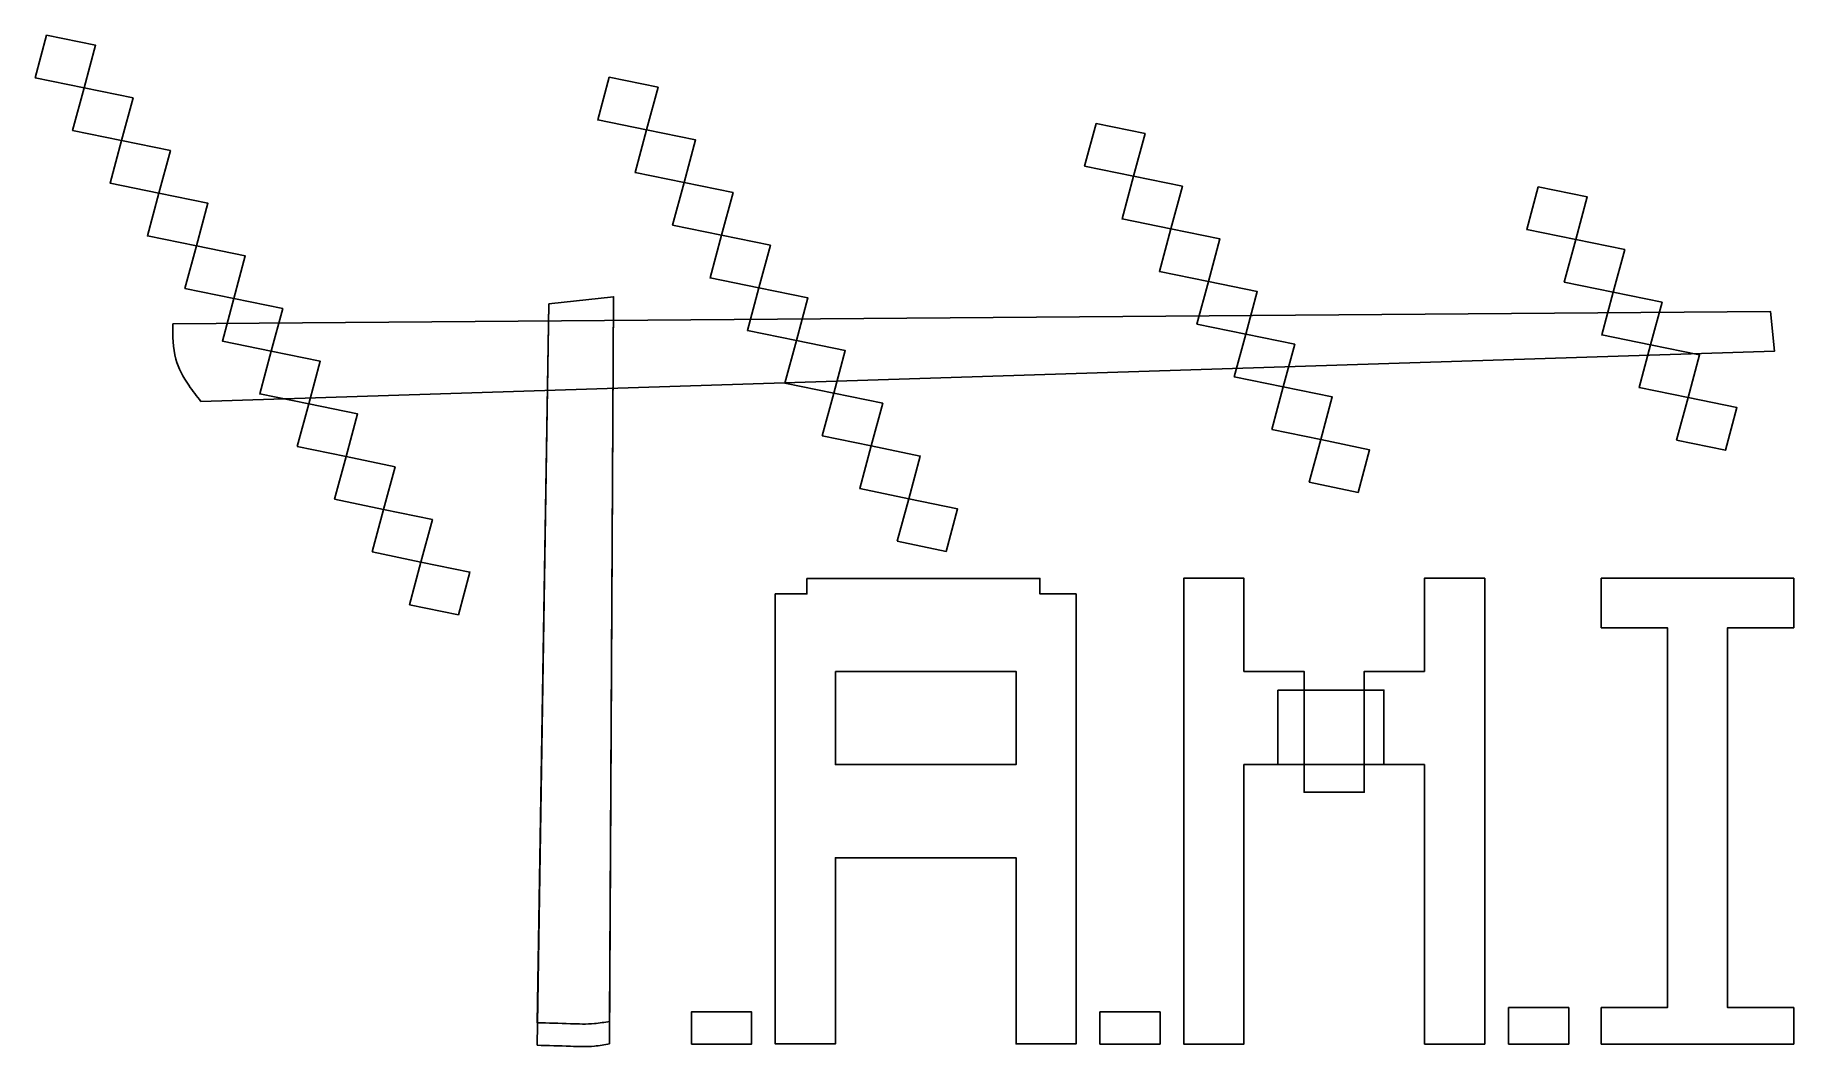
# Model space of a CAD drawing. Extents: x 161 to 351, y 627 to 736.
import ezdxf

# ---------------------------------------------------------------- set-up
doc = ezdxf.new("R2010")
doc.units = 0
doc.layers.add('Layer_1', color=7, linetype='CONTINUOUS')

msp = doc.modelspace()

# ---------------------------------------------------------------- linework, layer by layer
at = {"layer": 'Layer_1', "color": 7}
for points in [[(162.533662, 736.200627), (167.809903, 735.119926), (166.570522, 730.519207), (161.294282, 731.599908), (162.533662, 736.200627)], [(162.533662, 736.200627), (167.809903, 735.119926), (166.570522, 730.519207), (161.294282, 731.599908), (162.533662, 736.200627)], [(166.570522, 730.519207), (171.846762, 729.438505), (170.607382, 724.837781), (165.331142, 725.918482), (166.570522, 730.519207)], [(166.570522, 730.519207), (171.846762, 729.438505), (170.607382, 724.837781), (165.331142, 725.918482), (166.570522, 730.519207)], [(223.199527, 731.669492), (228.475768, 730.588791), (227.236385, 725.988072), (221.960148, 727.068773), (223.199527, 731.669492)], [(223.199527, 731.669492), (228.475768, 730.588791), (227.236385, 725.988072), (221.960148, 727.068773), (223.199527, 731.669492)], [(275.703211, 726.669785), (280.979452, 725.589084), (279.740069, 720.988359), (274.463832, 722.069061), (275.703211, 726.669785)], [(275.703211, 726.669785), (280.979452, 725.589084), (279.740069, 720.988359), (274.463832, 722.069061), (275.703211, 726.669785)], [(170.607382, 724.837786), (175.883622, 723.757085), (174.644242, 719.156361), (169.368002, 720.237062), (170.607382, 724.837786)], [(170.607382, 724.837786), (175.883622, 723.757085), (174.644242, 719.156361), (169.368002, 720.237062), (170.607382, 724.837786)], [(227.23639, 725.988072), (232.512631, 724.90737), (231.273248, 720.306646), (225.997012, 721.387348), (227.23639, 725.988072)], [(227.23639, 725.988072), (232.512631, 724.90737), (231.273248, 720.306646), (225.997012, 721.387348), (227.23639, 725.988072)], [(279.740069, 720.988364), (285.016311, 719.907663), (283.776927, 715.306939), (278.500691, 716.38764), (279.740069, 720.988364)], [(279.740069, 720.988364), (285.016311, 719.907663), (283.776927, 715.306939), (278.500691, 716.38764), (279.740069, 720.988364)], [(174.644242, 719.156365), (179.920482, 718.075664), (178.681102, 713.47494), (173.404861, 714.555641), (174.644242, 719.156365)], [(174.644242, 719.156365), (179.920482, 718.075664), (178.681102, 713.47494), (173.404861, 714.555641), (174.644242, 719.156365)], [(231.273248, 720.306651), (236.54949, 719.22595), (235.310107, 714.625226), (230.03387, 715.705927), (231.273248, 720.306651)], [(231.273248, 720.306651), (236.54949, 719.22595), (235.310107, 714.625226), (230.03387, 715.705927), (231.273248, 720.306651)], [(323.394205, 719.838074), (328.670446, 718.757372), (327.431063, 714.156648), (322.154827, 715.23735), (323.394205, 719.838074)], [(323.394205, 719.838074), (328.670446, 718.757372), (327.431063, 714.156648), (322.154827, 715.23735), (323.394205, 719.838074)], [(283.776927, 715.306939), (289.053169, 714.226238), (287.813786, 709.625513), (282.537549, 710.706215), (283.776927, 715.306939)], [(283.776927, 715.306939), (289.053169, 714.226238), (287.813786, 709.625513), (282.537549, 710.706215), (283.776927, 715.306939)], [(178.681102, 713.47494), (183.957342, 712.394239), (182.717962, 707.793515), (177.441721, 708.874216), (178.681102, 713.47494)], [(178.681102, 713.47494), (183.957342, 712.394239), (182.717962, 707.793515), (177.441721, 708.874216), (178.681102, 713.47494)], [(235.310107, 714.625226), (240.586348, 713.544524), (239.346965, 708.9438), (234.070729, 710.024502), (235.310107, 714.625226)], [(235.310107, 714.625226), (240.586348, 713.544524), (239.346965, 708.9438), (234.070729, 710.024502), (235.310107, 714.625226)], [(327.431063, 714.156653), (332.707305, 713.075952), (331.467922, 708.475228), (326.191685, 709.555929), (327.431063, 714.156653)], [(327.431063, 714.156653), (332.707305, 713.075952), (331.467922, 708.475228), (326.191685, 709.555929), (327.431063, 714.156653)], [(287.813786, 709.625518), (293.090028, 708.544817), (291.850644, 703.944093), (286.574408, 705.024794), (287.813786, 709.625518)], [(287.813786, 709.625518), (293.090028, 708.544817), (291.850644, 703.944093), (286.574408, 705.024794), (287.813786, 709.625518)], [(182.717962, 707.793519), (187.994202, 706.712818), (186.754821, 702.112094), (181.478581, 703.192795), (182.717962, 707.793519)], [(182.717962, 707.793519), (187.994202, 706.712818), (186.754821, 702.112094), (181.478581, 703.192795), (182.717962, 707.793519)], [(223.24428, 629.849204), (223.671862, 707.98742), (216.702367, 707.22457), (215.417611, 629.706365)], [(223.24428, 627.419686), (223.671862, 707.98742), (216.702367, 707.22457), (215.417611, 627.276846)], [(239.346965, 708.943805), (244.623207, 707.863104), (243.383824, 703.26238), (238.107587, 704.343081), (239.346965, 708.943805)], [(239.346965, 708.943805), (244.623207, 707.863104), (243.383824, 703.26238), (238.107587, 704.343081), (239.346965, 708.943805)], [(331.467922, 708.475228), (336.744163, 707.394526), (335.50478, 702.793802), (330.228543, 703.874504), (331.467922, 708.475228)], [(331.467922, 708.475228), (336.744163, 707.394526), (335.50478, 702.793802), (330.228543, 703.874504), (331.467922, 708.475228)], [(179.175124, 696.69292), (348.877981, 702.125996), (348.424904, 706.417619), (176.149984, 705.062582)], [(179.175124, 696.69292), (348.877981, 702.125996), (348.424904, 706.417619), (176.149984, 705.062582)], [(291.850649, 703.944098), (297.126891, 702.863396), (295.887508, 698.262672), (290.611271, 699.343374), (291.850649, 703.944098)], [(291.850649, 703.944098), (297.126891, 702.863396), (295.887508, 698.262672), (290.611271, 699.343374), (291.850649, 703.944098)], [(186.754821, 702.112099), (192.031061, 701.031397), (190.791681, 696.430673), (185.515441, 697.511375), (186.754821, 702.112099)], [(186.754821, 702.112099), (192.031061, 701.031397), (190.791681, 696.430673), (185.515441, 697.511375), (186.754821, 702.112099)], [(243.383829, 703.262385), (248.66007, 702.181683), (247.420687, 697.580959), (242.14445, 698.661661), (243.383829, 703.262385)], [(243.383829, 703.262385), (248.66007, 702.181683), (247.420687, 697.580959), (242.14445, 698.661661), (243.383829, 703.262385)], [(335.504785, 702.793807), (340.781027, 701.713106), (339.541644, 697.112382), (334.265407, 698.193083), (335.504785, 702.793807)], [(335.504785, 702.793807), (340.781027, 701.713106), (339.541644, 697.112382), (334.265407, 698.193083), (335.504785, 702.793807)], [(294.648125, 693.661953), (299.924366, 692.581247), (301.163749, 697.181971), (295.887508, 698.262672), (294.648125, 693.661953)], [(294.648125, 693.661953), (299.924366, 692.581247), (301.163749, 697.181971), (295.887508, 698.262672), (294.648125, 693.661953)], [(179.175124, 696.69292), (179.175124, 696.69292)], [(179.175124, 696.69292), (179.175124, 696.69292)], [(189.5523, 691.829954), (194.828539, 690.749248), (196.067923, 695.349972), (190.79168, 696.430673), (189.5523, 691.829954)], [(189.5523, 691.829954), (194.828539, 690.749248), (196.067923, 695.349972), (190.79168, 696.430673), (189.5523, 691.829954)], [(246.181304, 692.98024), (251.457546, 691.899534), (252.696929, 696.500258), (247.420687, 697.580959), (246.181304, 692.98024)], [(246.181304, 692.98024), (251.457546, 691.899534), (252.696929, 696.500258), (247.420687, 697.580959), (246.181304, 692.98024)], [(338.30226, 692.511662), (343.578502, 691.430956), (344.817885, 696.03168), (339.541644, 697.112382), (338.30226, 692.511662)], [(338.30226, 692.511662), (343.578502, 691.430956), (344.817885, 696.03168), (339.541644, 697.112382), (338.30226, 692.511662)], [(299.924366, 692.581252), (305.200608, 691.50055), (303.961225, 686.899826), (298.684988, 687.980528), (299.924366, 692.581252)], [(299.924366, 692.581252), (305.200608, 691.50055), (303.961225, 686.899826), (298.684988, 687.980528), (299.924366, 692.581252)], [(194.828539, 690.749253), (200.104781, 689.668551), (198.865403, 685.067827), (193.589161, 686.148529), (194.828539, 690.749253)], [(194.828539, 690.749253), (200.104781, 689.668551), (198.865403, 685.067827), (193.589161, 686.148529), (194.828539, 690.749253)], [(251.457546, 691.899539), (256.733787, 690.818837), (255.494404, 686.218113), (250.218167, 687.298815), (251.457546, 691.899539)], [(251.457546, 691.899539), (256.733787, 690.818837), (255.494404, 686.218113), (250.218167, 687.298815), (251.457546, 691.899539)], [(197.62602, 680.467108), (202.902261, 679.386402), (204.141639, 683.987126), (198.865398, 685.067827), (197.62602, 680.467108)], [(197.62602, 680.467108), (202.902261, 679.386402), (204.141639, 683.987126), (198.865398, 685.067827), (197.62602, 680.467108)], [(254.255021, 681.617394), (259.531262, 680.536688), (260.770646, 685.137412), (255.494404, 686.218113), (254.255021, 681.617394)], [(254.255021, 681.617394), (259.531262, 680.536688), (260.770646, 685.137412), (255.494404, 686.218113), (254.255021, 681.617394)], [(202.902261, 679.386412), (208.178503, 678.30571), (206.93912, 673.704986), (201.662878, 674.785688), (202.902261, 679.386412)], [(202.902261, 679.386412), (208.178503, 678.30571), (206.93912, 673.704986), (201.662878, 674.785688), (202.902261, 679.386412)], [(244.522723, 677.616471), (244.522723, 675.941467), (241.09772, 675.941467), (241.09772, 627.416468), (247.597722, 627.416468), (247.597722, 647.491468), (267.072721, 647.491468), (267.072721, 627.416468), (273.547721, 627.416468), (273.547721, 675.941467), (269.647721, 675.941467), (269.647721, 677.616471), (244.522723, 677.616471), (244.522723, 677.616471)], [(244.522723, 677.616471), (244.522723, 675.941467), (241.09772, 675.941467), (241.09772, 627.416468), (247.597722, 627.416468), (247.597722, 647.491468), (267.072721, 647.491468), (267.072721, 627.416468), (273.547721, 627.416468), (273.547721, 675.941467), (269.647721, 675.941467), (269.647721, 677.616471), (244.522723, 677.616471), (244.522723, 677.616471)], [(291.645844, 657.540165), (298.138174, 657.540165), (298.138174, 654.55904), (304.628553, 654.55904), (304.628553, 657.540165), (298.138174, 657.540165), (298.138174, 667.58463), (291.645844, 667.58463), (291.645844, 677.628955), (285.153422, 677.628955), (285.153422, 627.410214), (291.645844, 627.410214), (291.645844, 657.540165)], [(291.645844, 657.540165), (298.138174, 657.540165), (298.138174, 654.55904), (304.628553, 654.55904), (304.628553, 657.540165), (298.138174, 657.540165), (298.138174, 667.58463), (291.645844, 667.58463), (291.645844, 677.628955), (285.153422, 677.628955), (285.153422, 627.410214), (291.645844, 627.410214), (291.645844, 657.540165)], [(311.120882, 627.410214), (317.613216, 627.410214), (317.613216, 677.628955), (311.120882, 677.628955), (311.120882, 667.58463), (304.628553, 667.58463), (304.628553, 657.540165), (311.120882, 657.540165), (311.120882, 627.410214)], [(311.120882, 627.410214), (317.613216, 627.410214), (317.613216, 677.628955), (311.120882, 677.628955), (311.120882, 667.58463), (304.628553, 667.58463), (304.628553, 657.540165), (311.120882, 657.540165), (311.120882, 627.410214)], [(330.188694, 672.291274), (337.324008, 672.291274), (337.324008, 631.335884), (330.188694, 631.335884), (330.188694, 627.410214), (350.949609, 627.410214), (350.949609, 631.335884), (343.814387, 631.335884), (343.814387, 672.291274), (350.949609, 672.291274), (350.949609, 677.628955), (330.188694, 677.628955), (330.188694, 672.291274)], [(330.188694, 672.291274), (337.324008, 672.291274), (337.324008, 631.335884), (330.188694, 631.335884), (330.188694, 627.410214), (350.949609, 627.410214), (350.949609, 631.335884), (343.814387, 631.335884), (343.814387, 672.291274), (350.949609, 672.291274), (350.949609, 677.628955), (330.188694, 677.628955), (330.188694, 672.291274)], [(247.597722, 667.591469), (267.072721, 667.591469), (267.072721, 657.541466), (247.597722, 657.541466), (247.597722, 667.591469), (247.597722, 667.591469)], [(247.597722, 667.591469), (267.072721, 667.591469), (267.072721, 657.541466), (247.597722, 657.541466), (247.597722, 667.591469), (247.597722, 667.591469)], [(295.290519, 665.575738), (306.74141, 665.575738), (306.74141, 657.549636), (295.290519, 657.549636), (295.290519, 665.575738)], [(295.290519, 665.575738), (306.74141, 665.575738), (306.74141, 657.549636), (295.290519, 657.549636), (295.290519, 665.575738)], [(223.24428, 629.849204), (223.24428, 629.849204)], [(232.059584, 627.410214), (238.551914, 627.410214), (238.551914, 630.865259), (232.059584, 630.865259), (232.059584, 627.410214)], [(232.059584, 627.410214), (238.551914, 627.410214), (238.551914, 630.865259), (232.059584, 630.865259), (232.059584, 627.410214)], [(276.119859, 627.410214), (282.612281, 627.410214), (282.612281, 630.865259), (276.119859, 630.865259), (276.119859, 627.410214)], [(276.119859, 627.410214), (282.612281, 627.410214), (282.612281, 630.865259), (276.119859, 630.865259), (276.119859, 627.410214)], [(320.180227, 627.410214), (326.672556, 627.410214), (326.672556, 631.335884), (320.180227, 631.335884), (320.180227, 627.410214)], [(320.180227, 627.410214), (326.672556, 627.410214), (326.672556, 631.335884), (320.180227, 631.335884), (320.180227, 627.410214)], [(223.24428, 627.419686), (223.24428, 627.419686)]]:
    msp.add_lwpolyline(points, dxfattribs=at)
for points, knots in [([(176.149984, 705.062582), (176.13491, 703.771702), (176.107312, 701.40827), (177.633039, 698.663278), (178.727731, 697.264564), (179.175124, 696.69292)], [0, 0, 0, 0, 3.803555, 6.963812, 9.148078, 9.148078, 9.148078, 9.148078]), ([(176.149984, 705.062582), (176.13491, 703.771702), (176.107312, 701.40827), (177.633039, 698.663278), (178.727731, 697.264564), (179.175124, 696.69292)], [0, 0, 0, 0, 3.803555, 6.963812, 9.148078, 9.148078, 9.148078, 9.148078]), ([(215.417611, 629.706365), (216.617679, 629.671534), (218.676929, 629.611765), (221.302946, 629.514661), (222.69852, 629.755155), (223.24428, 629.849204)], [0, 0, 0, 0, 3.605905, 6.187529, 7.845477, 7.845477, 7.845477, 7.845477]), ([(215.417611, 627.276846), (216.617679, 627.242015), (218.676929, 627.182247), (221.302946, 627.085143), (222.69852, 627.325637), (223.24428, 627.419686)], [0, 0, 0, 0, 3.605905, 6.187529, 7.845477, 7.845477, 7.845477, 7.845477])]:
    msp.add_open_spline(points, degree=3, knots=knots, dxfattribs=at)

doc.saveas('drawing.dxf')
